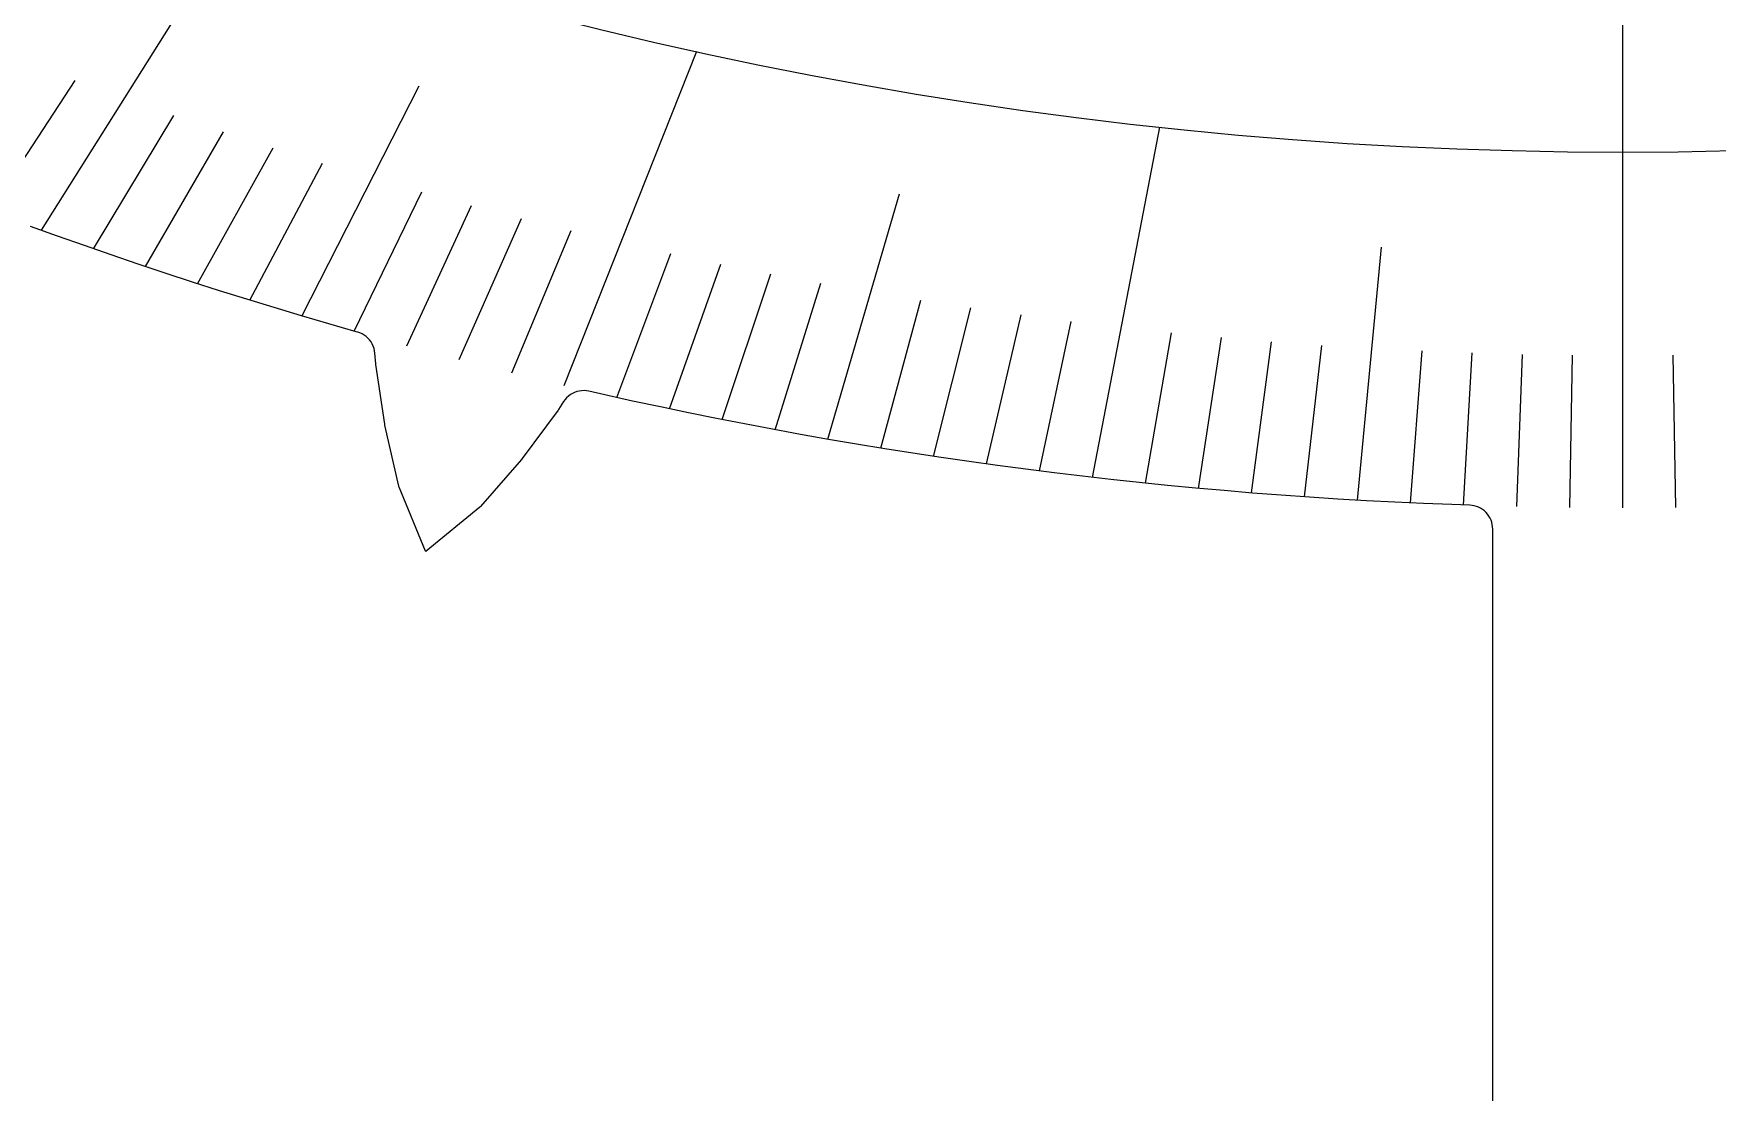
# Model space of a CAD drawing. Header units: millimetres. Extents: x -68 to 68, y -68 to 68.
# Drawn here: x -16.71 to 0.99, y -35.45 to -24.33 of the extents above; entities that cross this region are included whole.
import ezdxf

# ---------------------------------------------------------------- set-up
doc = ezdxf.new("R2010")
doc.units = ezdxf.units.MM
for name, color, linetype in [('CUT_INNER', 6, 'Continuous'), ('ENGRAVE', 7, 'Continuous'), ('ENGRAVE_FINE', 8, 'Continuous')]:
    doc.layers.add(name, color=color, linetype=linetype)

msp = doc.modelspace()

# ---------------------------------------------------------------- linework, layer by layer
at = {"layer": 'CUT_INNER'}
msp.add_lwpolyline([(-1.368, -43.1156), (-1.368, -29.5317), (-1.3692, -29.5077), (-1.3726, -29.4839), (-1.3783, -29.4606), (-1.3862, -29.4379), (-1.3963, -29.4161), (-1.4084, -29.3954), (-1.4224, -29.3759), (-1.4383, -29.3579), (-1.4558, -29.3414), (-1.4748, -29.3268), (-1.4951, -29.314), (-1.5165, -29.3032), (-1.5389, -29.2945), (-1.562, -29.288), (-1.5856, -29.2838), (-1.6096, -29.2818), (-1.7974, -29.2755), (-2.097, -29.2635), (-2.3964, -29.2497), (-2.6958, -29.2341), (-2.995, -29.2166), (-3.2942, -29.1973), (-3.5932, -29.1762), (-3.8921, -29.1532), (-4.1908, -29.1284), (-4.4894, -29.1018), (-4.7878, -29.0734), (-5.086, -29.0431), (-5.3841, -29.0109), (-5.6819, -28.977), (-5.9795, -28.9412), (-6.2769, -28.9036), (-6.5741, -28.8642), (-6.871, -28.8229), (-7.1677, -28.7799), (-7.464, -28.735), (-7.7601, -28.6883), (-8.056, -28.6397), (-8.3515, -28.5894), (-8.6467, -28.5373), (-8.9415, -28.4833), (-9.2361, -28.4275), (-9.5302, -28.37), (-9.8241, -28.3106), (-10.1175, -28.2494), (-10.4106, -28.1864), (-10.7033, -28.1216), (-10.8708, -28.0835), (-10.8959, -28.0791), (-10.9212, -28.0773), (-10.9466, -28.0781), (-10.9719, -28.0814), (-10.9966, -28.0873), (-11.0206, -28.0957), (-11.0436, -28.1065), (-11.0655, -28.1195), (-11.0858, -28.1347), (-11.1046, -28.152), (-11.1215, -28.171), (-11.1363, -28.1916), (-11.1906, -28.2757), (-11.1952, -28.2823), (-11.5732, -28.7923), (-11.5792, -28.7999), (-12.01, -29.2959), (-12.0136, -29.2997), (-12.0175, -29.3031), (-12.5803, -29.7659), (-12.5849, -29.7693), (-12.5874, -29.7641), (-12.8655, -29.0907), (-12.8673, -29.0858), (-12.8687, -29.0808), (-13.0148, -28.4403), (-13.0166, -28.4308), (-13.1095, -27.8028), (-13.1104, -27.7948), (-13.1197, -27.683), (-13.123, -27.6579), (-13.1289, -27.6333), (-13.1373, -27.6094), (-13.148, -27.5864), (-13.1609, -27.5647), (-13.176, -27.5444), (-13.1931, -27.5257), (-13.212, -27.5089), (-13.2325, -27.494), (-13.2544, -27.4813), (-13.2774, -27.4709), (-13.3014, -27.4628), (-13.318, -27.4582), (-13.6061, -27.3756), (-13.8938, -27.2912), (-14.1809, -27.2051), (-14.4675, -27.1172), (-14.7536, -27.0276), (-15.039, -26.9362), (-15.324, -26.843), (-15.6083, -26.7481), (-15.8921, -26.6515), (-16.1752, -26.5531), (-16.4578, -26.453), (-16.7397, -26.3511)], dxfattribs=at)
at = {"layer": 'ENGRAVE'}
for points in [[(-16.6263, -26.3923), (-11.7491, -18.6504)], [(0, -29.3085), (0, -20.4165)], [(-11.1294, -28.024), (-9.7344, -24.5113)], [(-5.5774, -28.9891), (-4.8696, -25.3103)]]:
    msp.add_lwpolyline(points, dxfattribs=at)
msp.add_circle((0, 19.5457), 45.1196, dxfattribs=at)
at = {"layer": 'ENGRAVE_FINE'}
for points in [[(-17.1715, -26.1913), (-16.2713, -24.8182)], [(-13.8869, -27.2933), (-12.6556, -24.8732)], [(-16.0801, -26.5864), (-15.2328, -25.1854)], [(-15.533, -26.7734), (-14.7125, -25.3592)], [(-14.9851, -26.9536), (-14.1917, -25.5265)], [(-14.4364, -27.1268), (-13.6703, -25.6874)], [(-13.3367, -27.4529), (-12.626, -25.9899)], [(-8.3583, -28.5882), (-7.6047, -26.0106)], [(-12.7858, -27.6057), (-12.1031, -26.1317)], [(-12.2343, -27.7518), (-11.5798, -26.2672)], [(-11.6821, -27.8912), (-11.056, -26.3964)], [(-10.5762, -28.15), (-10.0074, -26.6361)], [(-2.7902, -29.2288), (-2.5365, -26.5712)], [(-10.0224, -28.2694), (-9.4825, -26.7468)], [(-9.4681, -28.3823), (-8.9574, -26.8512)], [(-8.9134, -28.4885), (-8.4319, -26.9496)], [(-7.8028, -28.6814), (-7.3802, -27.1281)], [(-7.2469, -28.768), (-6.854, -27.2083)], [(-6.6907, -28.8482), (-6.3275, -27.2824)], [(-6.1342, -28.9219), (-5.8009, -27.3506)], [(-5.0204, -29.0499), (-4.7471, -27.4689)], [(-4.4631, -29.1042), (-4.22, -27.5192)], [(-3.9056, -29.1522), (-3.6928, -27.5635)], [(-3.348, -29.1937), (-3.1655, -27.6018)], [(-2.2323, -29.2575), (-2.1105, -27.6608)], [(-1.6743, -29.2798), (-1.5829, -27.6815)], [(-1.1163, -29.2958), (-1.0553, -27.6962)], [(-0.5581, -29.3053), (-0.5277, -27.705)], [(0.5581, -29.3053), (0.5277, -27.705)]]:
    msp.add_lwpolyline(points, dxfattribs=at)

doc.saveas('drawing.dxf')
